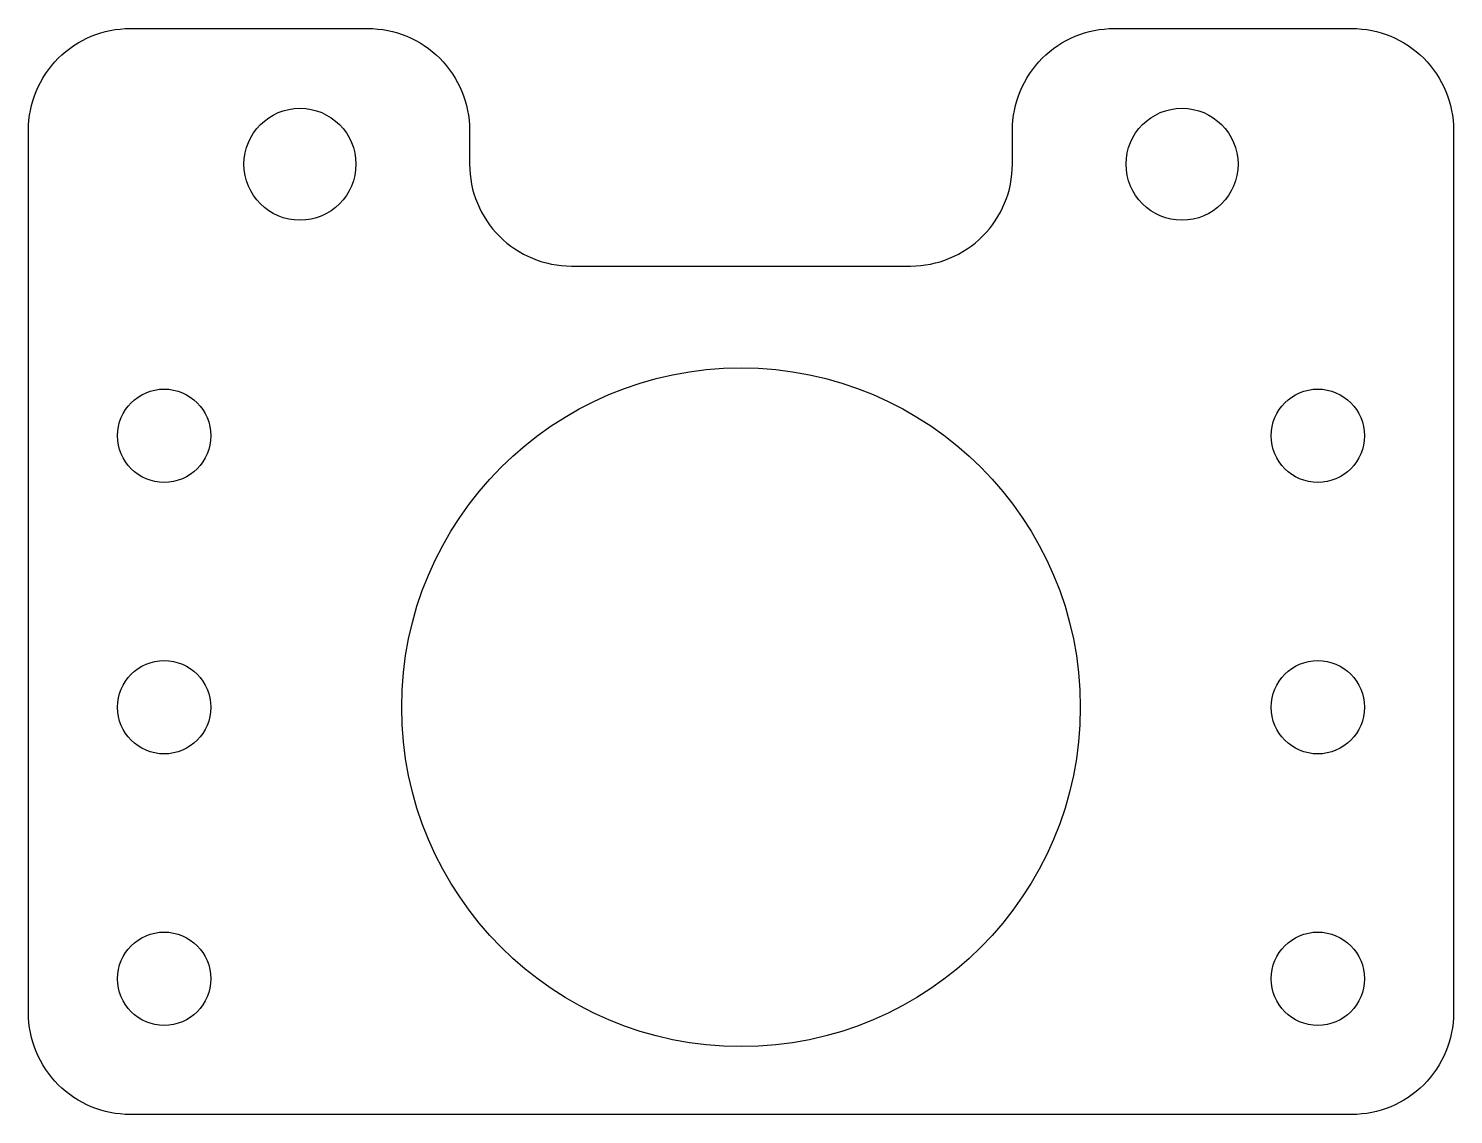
# Model space of a CAD drawing. Header units: millimetres. Extents: x -21 to 21, y -70 to -38.
import ezdxf

# ---------------------------------------------------------------- set-up
doc = ezdxf.new("R2010")
doc.units = ezdxf.units.MM
doc.layers.get('0').update_dxf_attribs({"linetype": 'CONTINUOUS'})

msp = doc.modelspace()

# ---------------------------------------------------------------- linework, layer by layer
msp.add_lwpolyline([(21.002, -41), (21.002, -67, -0.414214), (18.002, -70), (-18.002, -70, -0.414214), (-21.002, -67), (-21.002, -41, -0.414214), (-18.002, -38), (-11, -38, -0.414214), (-8, -41), (-8, -42, 0.414214), (-5, -45), (5, -45, 0.414214), (8, -42), (8, -41, -0.414214), (11, -38), (18.002, -38, -0.414214)], format="xyb", close=True)
for centre, radius in [((-13, -42), 1.65), ((13, -42), 1.65), ((0, -58), 10), ((-17.002, -50), 1.375), ((17.002, -50), 1.375), ((-17.002, -58), 1.375), ((17.002, -58), 1.375), ((-17.002, -66), 1.375), ((17.002, -66), 1.375)]:
    msp.add_circle(centre, radius)

doc.saveas('drawing.dxf')
